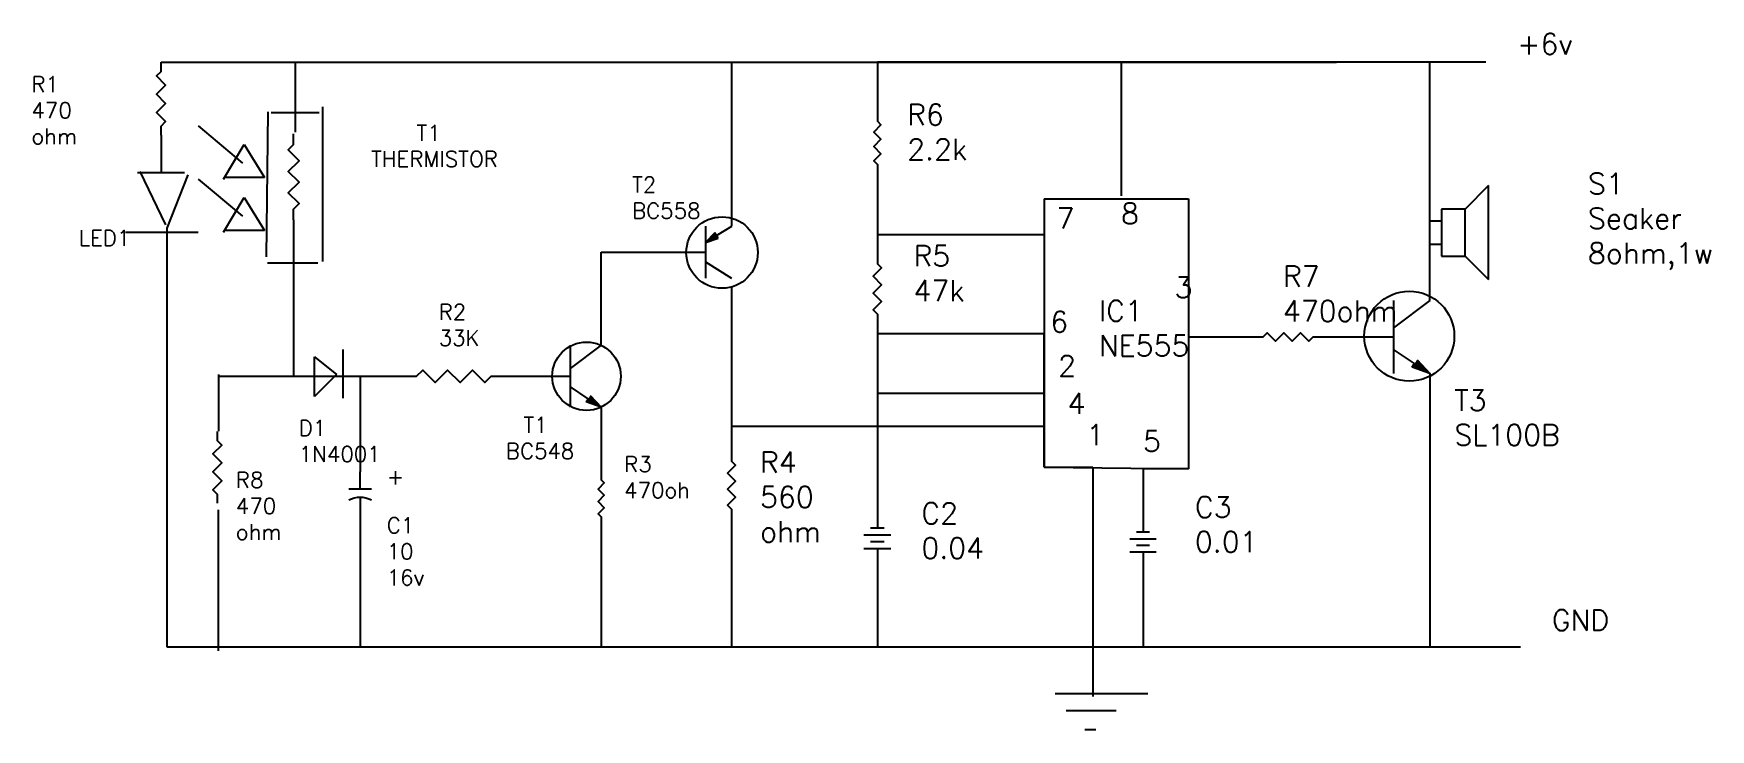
# Model space of a CAD drawing. Header units: inches. Extents: x 5.5 to 85.9, y 10.6 to 44.
import ezdxf

# ---------------------------------------------------------------- set-up
doc = ezdxf.new("R2010")
doc.units = ezdxf.units.IN
doc.header["$MEASUREMENT"] = 0
doc.styles.get("Standard").update_dxf_attribs({"font": 'txt.shx', "height": 1})

# ---------------------------------------------------------------- blocks, each defined once
blk = doc.blocks.new('Resistor')
at = {"color": 7}
blk.add_lwpolyline([(0, 0), (0.05, 0), (0.075, 0.025), (0.125, -0.025), (0.175, 0.025), (0.225, -0.025), (0.275, 0.025), (0.325, -0.025), (0.35, 0), (0.4, 0)], dxfattribs=at)
blk = doc.blocks.new('Capacitor')
at = {"color": 7}
for p, q in [((0.15, 0), (0, 0)), ((0.15, -0.1), (0.15, 0.1)), ((0.225, 0), (0.4, 0))]:
    blk.add_line(p, q, dxfattribs=at)
blk.add_arc((0.4375, 0), 0.2125, 151.9275, 208.0725, dxfattribs=at)
blk = doc.blocks.new('Transistor - NPN')
at = {"color": 7}
for p, q in [((0.199999, 0.2), (0.199999, -0.2)), ((0.399999, 0.2), (0.199999, 0.05)), ((0, 0), (0.199999, 0)), ((0.316132, -0.145536), (0.201153, -0.069033)), ((0.302516, -0.166503), (0.316132, -0.145536)), ((0.399999, -0.2), (0.302516, -0.166503)), ((0.329748, -0.124569), (0.399999, -0.2))]:
    blk.add_line(p, q, dxfattribs=at)
blk.add_solid([(0.302516, -0.166503), (0.399999, -0.2), (0.329748, -0.124569)], dxfattribs=at)
blk = doc.blocks.new('Transistor - PNP')
at = {"color": 7}
for p, q in [((0.200001, 0.2), (0.200001, -0.199999)), ((0.271557, 0.149194), (0.200001, 0.075)), ((0.284805, 0.127992), (0.271557, 0.149194)), ((0.284805, 0.127992), (0.4024, 0.199023)), ((0, 0), (0.200001, 0)), ((0.200001, 0.075), (0.298053, 0.106791)), ((0.298053, 0.106791), (0.284805, 0.127992)), ((0.200001, -0.074999), (0.400001, -0.199999))]:
    blk.add_line(p, q, dxfattribs=at)
blk.add_solid([(0.200001, 0.075), (0.298053, 0.106791), (0.271557, 0.149194)], dxfattribs=at)
blk = doc.blocks.new('Battery')
at = {"color": 7}
for p, q in [((0, 0), (0.125, 0)), ((0.125, 0.05), (0.125, -0.05)), ((0.175, -0.1), (0.175, 0.1)), ((0.225, 0.05), (0.225, -0.05)), ((0.275, -0.1), (0.275, 0.1)), ((0.275, 0), (0.4, 0))]:
    blk.add_line(p, q, dxfattribs=at)
blk = doc.blocks.new('Speaker')
at = {"color": 7}
for p, q in [((0.25, 0.15), (0.15, 0.05)), ((0.25, -0.25), (0.25, 0.15)), ((0, 0), (0.05, 0)), ((0.05, 0.05), (0.05, -0.15)), ((0.15, 0.05), (0.05, 0.05)), ((0.15, -0.15), (0.15, 0.05)), ((0, -0.1), (0.05, -0.1)), ((0.05, -0.15), (0.15, -0.15)), ((0.15, -0.15), (0.25, -0.25))]:
    blk.add_line(p, q, dxfattribs=at)

msp = doc.modelspace()

# ---------------------------------------------------------------- linework, layer by layer
for p, q in [((11.663, 42.635), (68.009, 42.635)), ((39.021, 34.772), (39.021, 42.635)), ((75.169, 42.635), (46.001, 42.635)), ((46.001, 42.635), (46.001, 40.153)), ((57.683, 42.635), (57.683, 36.237)), ((72.486, 35.032), (72.486, 42.635)), ((18.094, 42.581), (18.094, 39.29)), ((16.719, 33.301), (16.795, 40.266)), ((16.945, 40.228), (19.244, 40.228)), ((19.395, 40.492), (19.395, 33.075)), ((13.445, 39.584), (15.572, 37.804)), ((11.663, 39.135), (11.663, 37.355)), ((14.659, 37.037), (15.639, 38.694)), ((15.639, 38.694), (16.619, 37.113)), ((10.539, 37.355), (12.786, 37.355)), ((11.895, 34.839), (10.655, 37.394)), ((12.941, 37.239), (11.934, 34.684)), ((13.445, 37.037), (15.572, 35.257)), ((16.619, 37.113), (14.704, 37.113)), ((46.001, 37.382), (46.001, 33.376)), ((14.659, 34.49), (15.639, 36.147)), ((15.639, 36.147), (16.619, 34.566)), ((53.99, 36.087), (60.924, 36.087)), ((53.99, 36.087), (53.99, 23.21)), ((53.99, 36.087), (53.99, 34.355)), ((60.924, 36.087), (60.924, 23.135)), ((60.924, 36.087), (60.924, 29.46)), ((11.934, 34.684), (11.934, 14.594)), ((18.017, 35.083), (18.017, 27.578)), ((72.486, 31.209), (72.486, 35.032)), ((9.958, 34.49), (13.445, 34.49)), ((16.619, 34.566), (14.704, 34.566)), ((53.99, 34.355), (46.001, 34.355)), ((19.169, 32.999), (16.757, 32.999)), ((32.761, 29.06), (32.761, 33.526)), ((32.761, 33.526), (36.504, 33.526)), ((39.006, 31.856), (39.006, 23.888)), ((46.001, 30.153), (46.001, 21.102)), ((53.99, 29.611), (46.001, 29.611)), ((46.001, 29.611), (46.001, 29.611)), ((53.99, 23.21), (53.99, 29.611)), ((53.99, 29.611), (53.99, 26.75)), ((60.924, 29.46), (64.09, 29.46)), ((67.285, 29.46), (68.989, 29.46)), ((19.018, 28.51), (20.073, 27.653)), ((19.018, 26.599), (19.018, 28.51)), ((20.375, 28.858), (20.375, 27.408)), ((14.42, 27.653), (14.42, 24.942)), ((14.42, 27.578), (21.204, 27.578)), ((20.073, 27.653), (19.018, 26.599)), ((20.375, 27.408), (20.375, 26.524)), ((21.204, 27.578), (21.204, 22.985)), ((21.204, 27.578), (23.314, 27.578)), ((28.078, 27.578), (29.796, 27.578)), ((29.796, 27.578), (29.796, 27.578)), ((72.486, 27.712), (72.486, 14.594)), ((53.99, 26.75), (46.001, 26.75)), ((32.761, 26.095), (32.761, 22.909)), ((53.99, 25.168), (39.006, 25.168)), ((53.99, 23.21), (53.99, 25.168)), ((53.99, 23.21), (60.924, 23.135)), ((53.99, 23.21), (56.326, 23.21)), ((56.326, 23.21), (56.326, 14.594)), ((60.924, 23.135), (58.738, 23.135)), ((58.738, 23.135), (58.738, 20.876)), ((14.42, 14.4), (14.42, 21.177)), ((46.001, 21.102), (46.001, 21.102)), ((21.204, 20.816), (21.204, 14.594)), ((32.761, 20.53), (32.761, 14.594)), ((39.006, 20.816), (39.006, 14.594)), ((46.001, 18.499), (46.001, 14.594)), ((58.738, 18.363), (58.738, 14.594)), ((11.934, 14.594), (76.827, 14.594)), ((56.326, 14.594), (56.326, 12.217)), ((54.518, 12.367), (58.964, 12.367)), ((55.045, 11.539), (57.457, 11.539)), ((55.95, 10.635), (56.477, 10.635))]:
    msp.add_line(p, q)
for centre, radius in [((38.554, 33.509), 1.714), ((71.502, 29.496), 2.156), ((32.057, 27.578), 1.641)]:
    msp.add_circle(centre, radius)

# ---------------------------------------------------------------- block references
at = {"rotation": 270}
for name, p, xscale, yscale, zscale in [('Resistor', (11.663, 39.135), -8.74838464581562, 8.74838464581562, 8.74838464581562), ('Resistor', (46.001, 40.153), 6.927596622573503, 6.927596622573503, 6.927596622573503), ('Resistor', (18.017, 35.083), -10.29677132761343, 10.29677132761343, 10.29677132761343), ('Resistor', (46.001, 33.376), 8.057096058888504, 8.057096058888504, 8.057096058888504), ('Resistor', (14.357, 24.923), 8.584195911968408, 8.584195911968408, 8.584195911968408), ('Resistor', (39.006, 23.888), 7.680596210491984, 7.680596210491984, 7.680596210491984), ('Capacitor', (21.204, 22.985), 5.42159733786194, 5.42159733786194, 5.42159733786194), ('Resistor', (32.761, 22.909), 5.948697082067255, 5.948697082067255, 5.948697082067255), ('Battery', (46.001, 21.102), 6.508460102334084, 6.508460102334084, 6.508460102334084), ('Battery', (58.738, 20.876), 6.282560149746331, 6.282560149746331, 6.282560149746331)]:
    msp.add_blockref(name, p, dxfattribs=dict(at, xscale=xscale, yscale=yscale, zscale=zscale))
for name, p, xscale, yscale, zscale in [('Speaker', (72.486, 35.032), 11.26505914610194, 11.26505914610194, 11.26505914610194), ('Transistor - PNP', (36.504, 33.526), 6.255747751449633, 6.255747751449633, 6.255747751449633), ('Transistor - NPN', (68.989, 29.46), 8.742972682833624, 8.742972682833624, 8.742972682833624), ('Transistor - NPN', (29.796, 27.578), 7.412646938216932, 7.412646938216932, 7.412646938216932), ('Resistor', (64.09, 29.46), 7.989268118820519, 7.989268118820519, 7.989268118820519), ('Resistor', (23.314, 27.578), 11.90853185168874, 11.90853185168874, 11.90853185168874)]:
    msp.add_blockref(name, p, dxfattribs=dict(xscale=xscale, yscale=yscale, zscale=zscale))

# ---------------------------------------------------------------- texts
for s, height, p in [('+6v', 1, (76.676, 43.014)), ('R1', 0.75, (5.451, 41.207)), ('470', 0.75, (5.451, 39.957)), ('R6', 1, (47.433, 39.626)), ('ohm', 0.75, (5.451, 38.707)), ('   T1', 0.75, (21.731, 38.873)), ('2.2k', 1, (47.433, 37.959)), ('THERMISTOR', 0.75, (21.731, 37.623)), ('T2', 0.75, (34.243, 36.388)), ('S1', 1, (80.068, 36.313)), ('BC558', 0.75, (34.243, 35.138)), ('7', 1, (54.593, 34.656)), ('8', 1, (57.683, 34.882)), ('Seaker', 1, (80.068, 34.646)), ('LED1', 0.75, (7.712, 33.828)), ('R5', 1, (47.734, 32.849)), ('8ohm,1w', 1, (80.068, 32.979)), ('47k', 1, (47.734, 31.182)), ('3', 1, (60.246, 31.343)), ('R7', 1, (65.446, 31.87)), ('R2', 0.75, (24.972, 30.289)), ('6', 1, (54.291, 29.686)), ('IC1', 1, (56.628, 30.213)), ('470ohm', 1, (65.446, 30.203)), ('33K', 0.75, (24.972, 29.039)), ('NE555', 1, (56.628, 28.547)), ('2', 1, (54.668, 27.578)), ('4', 1, (55.121, 25.771)), ('T3', 1, (73.662, 25.921)), ('D1', 0.75, (18.264, 24.716)), ('   T1', 0.75, (26.857, 24.867)), ('1', 1, (56.025, 24.265)), ('5', 1, (58.738, 23.963)), ('SL100B', 1, (73.662, 24.255)), ('1N4001', 0.75, (18.264, 23.466)), ('  BC548', 0.75, (26.857, 23.617)), ('R3', 0.75, (33.866, 22.985)), ('R4', 1, (40.378, 22.955)), ('R8', 0.75, (15.25, 22.232)), ('+', 0.75, (22.485, 22.382)), ('470', 0.75, (15.25, 20.982)), ('470oh', 0.75, (33.866, 21.735)), ('560', 1, (40.378, 21.289)), ('C3', 1, (61.226, 20.801)), ('C2', 1, (48.111, 20.5)), ('ohm', 0.75, (15.25, 19.732)), ('C1', 0.75, (22.485, 20.048)), ('ohm', 1, (40.378, 19.622)), ('0.01', 1, (61.226, 19.134)), ('10', 0.75, (22.485, 18.798)), ('0.04', 1, (48.111, 18.833)), ('16v', 0.75, (22.485, 17.548)), ('GND', 1, (78.335, 15.379))]:
    msp.add_text(s, height=height).set_placement(p)

doc.saveas('drawing.dxf')
